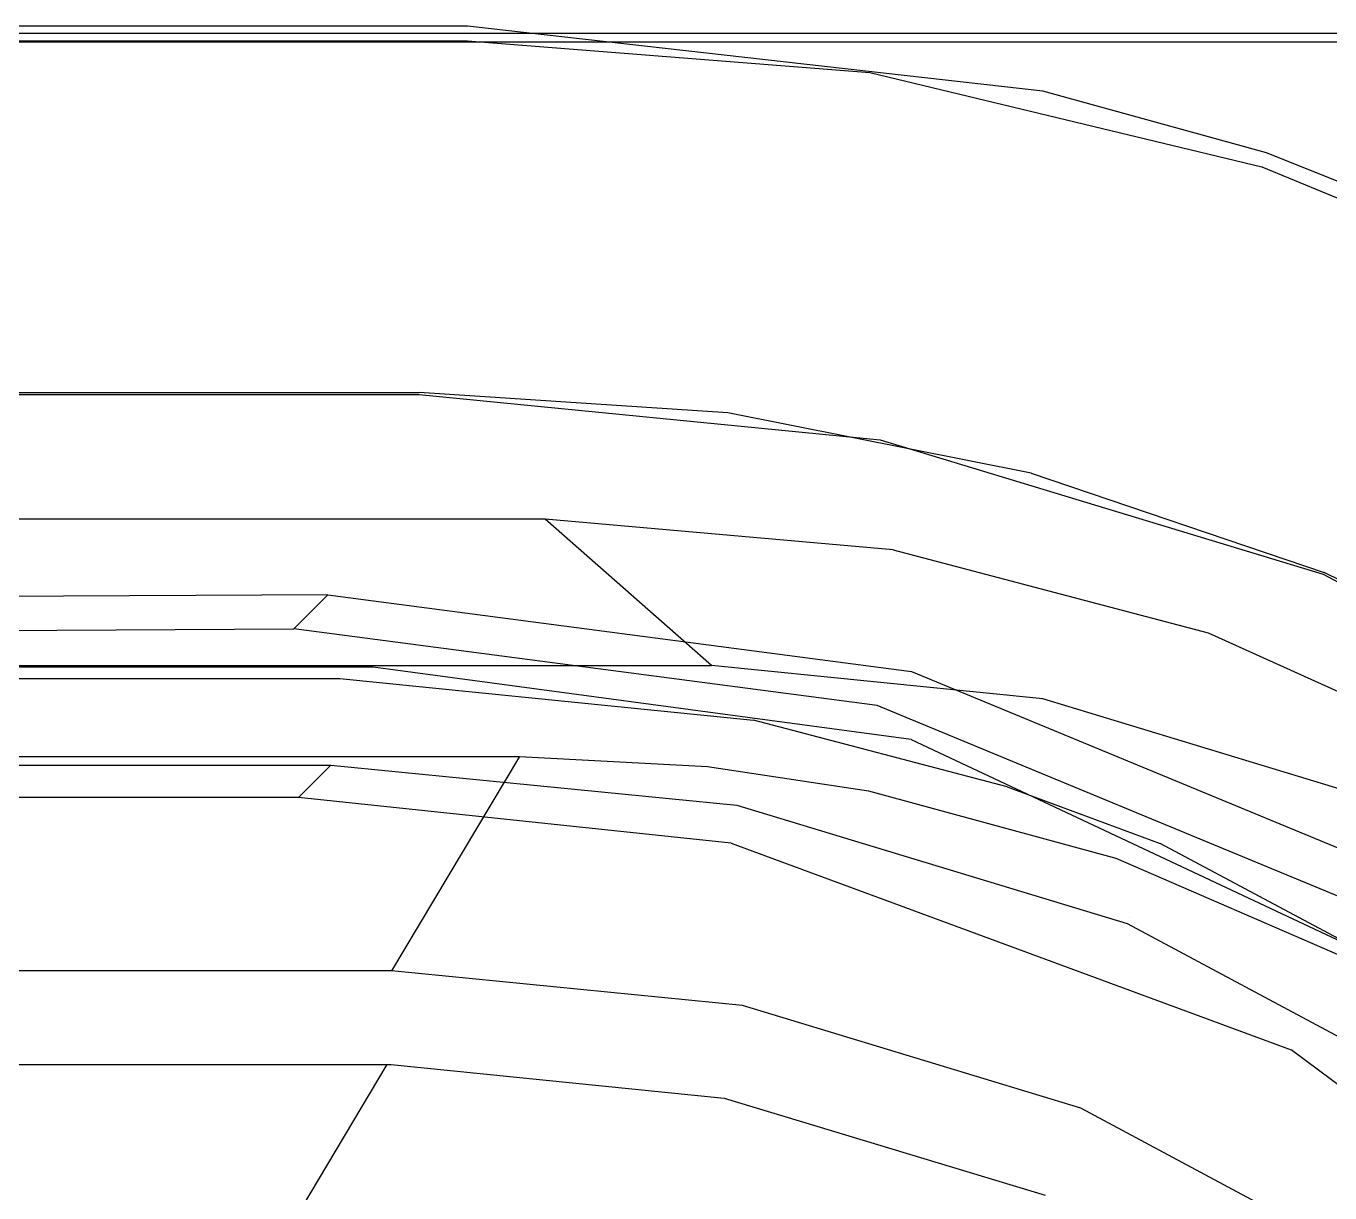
# Model space of a CAD drawing. Extents: x 0 to 230, y -306 to 0.
# Drawn here: x 191.34 to 208.03, y -14.84 to 0.1 of the extents above; entities that cross this region are included whole.
import ezdxf

# ---------------------------------------------------------------- set-up
doc = ezdxf.new("R2010")
doc.units = 0
doc.header["$MEASUREMENT"] = 0
for name, color, linetype in [('Layer1', 252, 'CONTINUOUS'), ('Layer2', 252, 'CONTINUOUS'), ('Layer3', 254, 'CONTINUOUS')]:
    doc.layers.add(name, color=color, linetype=linetype)

msp = doc.modelspace()

# ---------------------------------------------------------------- linework, layer by layer
at = {"layer": 'Layer1', "linetype": 'Continuous'}
for points, invisible_edges in [([(3.003, -0.074, 220.376), (3.003, 0, 219.989), (226.997, 0, 219.989), (226.997, -0.074, 220.376)], 15), ([(226.996, -0.107, 207.736), (226.997, 0, 219.989), (3.003, 0, 220), (3.003, -0.107, 207.736)], 5), ([(226.997, -0.291, 220.705), (226.997, -0.074, 220.376), (3.003, -0.074, 220.376), (3.003, -0.291, 220.705)], 15), ([(3.003, -0.164, 207.411), (3.003, -0.107, 207.736), (226.996, -0.107, 207.736), (226.996, -0.164, 207.411)], 15), ([(226.996, -0.211, 207.299), (226.997, -0.164, 207.411), (3.003, -0.164, 207.411), (3.003, -0.211, 207.299)], 15), ([(3.003, -0.336, 207.106), (3.003, -0.211, 207.299), (226.996, -0.211, 207.299), (226.996, -0.336, 207.106)], 15), ([(3.003, -0.618, 220.924), (3.003, -0.291, 220.705), (226.997, -0.291, 220.705), (226.997, -0.618, 220.924)], 15), ([(3, -0.902, 206.762), (3.003, -0.495, 206.952), (226.996, -0.495, 206.952), (226.996, -0.902, 206.762)], 15), ([(226.996, -0.495, 206.952), (226.996, -0.336, 207.106), (3.003, -0.336, 207.106), (3.003, -0.495, 206.952)], 15), ([(3.003, -0.618, 220.924), (3.003, -1.004, 221.002), (226.997, -1.004, 221.002), (226.997, -0.618, 220.924)], 15), ([(226.997, -0.902, 206.751), (224.117, -5.361, 205.804), (5.882, -5.361, 205.815), (3.003, -0.902, 206.762)], 15), ([(34.211, -6.375, 221.002), (195.789, -6.375, 221.002), (226.997, -1.004, 221.002), (3.003, -1.004, 221.002)], 15), ([(226.997, -1.004, 221.002), (226.997, -1.004, 221.002), (195.789, -6.375, 221.002), (204.189, -7.675, 221.002)], 15), ([(226.997, -1.004, 221.002), (228.728, -2.004, 221.002), (212.019, -11.601, 221.002), (204.189, -7.675, 221.002)], 15), ([(224.117, -5.361, 205.804), (195.789, -6.1, 202.628), (34.211, -6.1, 202.628), (5.883, -5.361, 205.815)], 15), ([(224.117, -5.361, 205.804), (195.789, -6.1, 202.628), (34.211, -6.1, 202.628), (5.883, -5.361, 205.815)], 15), ([(195.789, -6.1, 202.628), (200.322, -8.72, 202.307), (224.117, -5.361, 205.804)], 15), ([(195.789, -6.1, 202.628), (200.322, -8.72, 202.307), (224.117, -5.361, 205.804)], 15), ([(200.322, -8.72, 202.307), (203.34, -9.35, 202.307), (224.117, -5.361, 205.804)], 15), ([(200.322, -8.72, 202.307), (203.34, -9.35, 202.307), (224.117, -5.361, 205.804)], 15), ([(203.34, -9.35, 202.307), (208.504, -11.864, 201.996), (209.456, -12.29, 201.924), (224.117, -5.361, 205.804)], 15), ([(203.34, -9.35, 202.307), (208.504, -11.864, 201.996), (209.456, -12.29, 201.924), (224.117, -5.361, 205.804)], 15), ([(195.789, -6.1, 202.628), (196.639, -8.365, 191.324), (33.36, -8.405, 191.324), (34.211, -6.1, 202.628)], 15), ([(195.788, -8.11, 221.002), (195.789, -6.1, 202.628), (34.211, -6.1, 202.628), (34.212, -8.11, 221.002)], 15), ([(195.789, -6.1, 202.628), (202.674, -9.037, 221.002), (195.788, -8.11, 221.002)], 13), ([(202.675, -9.035, 221.002), (195.789, -6.102, 202.628), (197.421, -8.412, 192.206), (198.766, -8.553, 189.905)], 15), ([(195.789, -6.102, 202.628), (197.421, -8.412, 192.206), (196.639, -8.365, 191.324)], 15), ([(195.789, -6.375, 221.002), (195.788, -8.11, 221.002), (34.212, -8.11, 221.002), (34.211, -6.375, 221.002)], 13), ([(204.189, -7.675, 221.002), (202.674, -9.037, 221.002), (195.788, -8.11, 221.002), (195.789, -6.375, 221.002)], 15), ([(212.019, -11.601, 221.002), (210.793, -12.859, 221.002), (202.674, -9.037, 221.002), (204.189, -7.675, 221.002)], 15), ([(31.653, -8.794, 178.624), (33.36, -8.405, 191.324), (196.639, -8.365, 191.324), (198.345, -8.794, 178.624)], 15), ([(197.421, -8.412, 192.206), (196.639, -8.365, 191.324), (197.192, -8.487, 188.657)], 15), ([(198.346, -8.794, 178.624), (197.588, -8.571, 185.914), (197.192, -8.487, 188.657), (196.639, -8.365, 191.324)], 15), ([(197.421, -8.412, 192.206), (198.766, -8.553, 189.905), (197.192, -8.487, 188.657)], 15), ([(198.766, -8.553, 189.905), (197.192, -8.487, 188.657), (197.588, -8.571, 185.914)], 15), ([(197.588, -8.571, 185.914), (200.204, -8.797, 185.933), (198.766, -8.553, 189.905)], 15), ([(200.204, -8.797, 185.933), (197.588, -8.571, 185.914), (198.346, -8.794, 178.624)], 15), ([(198.766, -8.553, 189.905), (198.766, -8.553, 189.905), (202.675, -9.035, 221.002), (204.268, -10.027, 166.833)], 15), ([(31.653, -8.794, 178.624), (30.817, -9.53, 154.552), (199.182, -9.53, 154.552), (198.345, -8.794, 178.624)], 15), ([(200.204, -8.797, 185.933), (201.953, -9.227, 178.953), (198.346, -8.794, 178.624)], 15), ([(198.346, -8.794, 178.624), (204.268, -10.027, 166.833), (201.953, -9.227, 178.953)], 15), ([(198.346, -8.794, 178.624), (204.268, -10.027, 166.833), (200.437, -9.228, 166.543)], 15), ([(198.346, -8.794, 178.624), (199.183, -9.53, 154.552), (200.437, -9.228, 166.543)], 15), ([(202.675, -9.035, 221.002), (210.794, -12.857, 221.002), (204.268, -10.027, 166.833)], 14), ([(200.437, -9.228, 166.543), (202.158, -9.745, 154.44), (199.183, -9.53, 154.552)], 15), ([(200.437, -9.228, 166.543), (204.268, -10.027, 166.833), (202.158, -9.745, 154.44)], 15), ([(30.097, -10.265, 130.479), (199.903, -10.265, 130.479), (199.182, -9.53, 154.552), (30.817, -9.53, 154.552)], 15), ([(199.183, -9.53, 154.552), (201.792, -9.695, 154.46), (200.018, -10.265, 130.48), (199.903, -10.265, 130.479)], 15), ([(200.018, -10.265, 130.48), (202.431, -10.415, 130.523), (201.792, -9.695, 154.46)], 15), ([(201.792, -9.695, 154.46), (202.158, -9.745, 154.44), (202.431, -10.415, 130.523)], 15), ([(204.268, -10.027, 166.833), (206.145, -10.886, 154.7), (202.158, -9.745, 154.44)], 15), ([(202.431, -10.415, 130.523), (203.602, -10.597, 130.542), (202.158, -9.745, 154.44)], 15), ([(202.158, -9.745, 154.44), (204.546, -10.797, 130.555), (203.602, -10.597, 130.542)], 15), ([(204.546, -10.797, 130.555), (204.912, -10.888, 130.564), (202.158, -9.745, 154.44)], 15), ([(202.158, -9.745, 154.44), (206.145, -10.886, 154.7), (204.912, -10.888, 130.564)], 15), ([(204.268, -10.027, 166.833), (206.145, -10.886, 154.7), (210.794, -12.857, 221.002)], 15), ([(197.692, -11.451, 127.219), (199.903, -10.265, 130.479), (30.097, -10.265, 130.479), (32.306, -11.451, 127.219)], 15), ([(199.903, -10.265, 130.479), (197.693, -11.451, 127.219), (199.902, -11.598, 126.817)], 15), ([(200.018, -10.265, 130.48), (199.903, -10.265, 130.479), (199.902, -11.598, 126.817), (200.471, -11.682, 126.609)], 15), ([(202.431, -10.415, 130.523), (200.018, -10.265, 130.48), (200.471, -11.682, 126.609)], 15), ([(202.431, -10.415, 130.523), (203.602, -10.597, 130.542), (200.471, -11.682, 126.609)], 15), ([(203.602, -10.597, 130.542), (204.103, -12.61, 125.414), (200.471, -11.682, 126.609), (203.602, -10.597, 130.542)], 15), ([(203.602, -10.597, 130.542), (204.546, -10.797, 130.555), (204.103, -12.61, 125.414)], 15), ([(204.546, -10.797, 130.555), (205.338, -12.041, 127.853), (204.103, -12.61, 125.414)], 15), ([(204.546, -10.797, 130.555), (204.912, -10.888, 130.564), (205.338, -12.041, 127.853)], 15), ([(204.912, -10.888, 130.564), (207.988, -12.055, 130.673), (206.145, -10.886, 154.7)], 15), ([(204.912, -10.888, 130.564), (206.28, -12.385, 127.853), (207.988, -12.055, 130.673)], 15), ([(204.912, -10.888, 130.564), (205.338, -12.041, 127.853), (206.28, -12.385, 127.853)], 15), ([(210.794, -12.857, 221.002), (206.145, -10.886, 154.7), (210.34, -13.502, 130.704)], 15), ([(206.145, -10.886, 154.7), (210.34, -13.502, 130.704), (208.997, -12.62, 130.704)], 15), ([(208.997, -12.62, 130.704), (207.988, -12.055, 130.673), (206.145, -10.886, 154.7)], 15), ([(196.13, -14.068, 88.323), (33.868, -14.068, 88.323), (32.306, -11.451, 127.219), (197.692, -11.451, 127.219)], 15), ([(199.902, -11.598, 126.817), (197.692, -11.451, 127.219), (196.907, -12.766, 107.675)], 15), ([(199.902, -11.598, 126.817), (200.471, -11.682, 126.609), (196.907, -12.766, 107.675)], 15), ([(200.076, -13.017, 107.565), (196.907, -12.766, 107.675), (200.471, -11.682, 126.609)], 15), ([(200.471, -11.682, 126.609), (200.076, -13.017, 107.565), (203.328, -13.798, 107.487)], 15), ([(203.328, -13.798, 107.487), (200.471, -11.682, 126.609), (204.103, -12.61, 125.414)], 15), ([(205.338, -12.041, 127.853), (205.232, -13.039, 125.147), (204.103, -12.61, 125.414)], 15), ([(205.338, -12.041, 127.853), (206.28, -12.385, 127.853), (205.232, -13.039, 125.147)], 15), ([(207.988, -12.055, 130.673), (206.28, -12.385, 127.853), (207.619, -14.168, 125.063)], 15), ([(207.988, -12.055, 130.673), (208.997, -12.62, 130.704), (207.619, -14.168, 125.063)], 15), ([(206.28, -12.385, 127.853), (205.232, -13.039, 125.147), (207.619, -14.168, 125.063)], 15), ([(204.103, -12.61, 125.414), (205.232, -13.039, 125.147), (203.328, -13.798, 107.487)], 15), ([(208.997, -12.62, 130.704), (210.422, -15.995, 125.319), (207.619, -14.168, 125.063)], 15), ([(196.263, -14.068, 88.321), (196.13, -14.068, 88.323), (196.907, -12.766, 107.675), (200.076, -13.017, 107.565)], 15), ([(200.076, -13.017, 107.565), (200.235, -14.486, 88.208), (196.263, -14.068, 88.321)], 15), ([(200.235, -14.486, 88.208), (204.038, -15.647, 88.142), (200.076, -13.017, 107.565)], 15), ([(200.076, -13.017, 107.565), (203.328, -13.798, 107.487), (204.038, -15.647, 88.142)], 15), ([(203.328, -13.798, 107.487), (205.232, -13.039, 125.147), (207.619, -14.168, 125.063)], 15), ([(207.619, -14.168, 125.063), (203.328, -13.798, 107.487), (206.304, -15.032, 107.451)], 15), ([(203.328, -13.798, 107.487), (206.304, -15.032, 107.451), (204.038, -15.647, 88.142)], 15), ([(34.057, -15.484, 83.686), (33.868, -14.068, 88.323), (196.13, -14.068, 88.323), (195.942, -15.484, 83.686)], 15), ([(196.263, -14.068, 88.321), (196.13, -14.068, 88.323), (195.942, -15.484, 83.686), (199.143, -14.991, 85.992)], 15), ([(196.263, -14.068, 88.321), (200.235, -14.486, 88.208), (199.143, -14.991, 85.992)], 15), ([(207.619, -14.168, 125.063), (206.304, -15.032, 107.451), (209.122, -16.756, 107.454)], 15), ([(207.619, -14.168, 125.063), (210.422, -15.995, 125.319), (209.122, -16.756, 107.454)], 15), ([(200.235, -14.486, 88.208), (201.956, -15.616, 85.992), (199.143, -14.991, 85.992)], 15), ([(200.235, -14.486, 88.208), (204.038, -15.647, 88.142), (204.646, -16.639, 85.992)], 15), ([(200.235, -14.486, 88.208), (201.956, -15.616, 85.992), (204.646, -16.639, 85.992)], 15)]:
    msp.add_3dface(points, dxfattribs=dict(at, invisible_edges=invisible_edges))
at = {"layer": 'Layer2', "linetype": 'Continuous'}
for points, invisible_edges in [([(33.005, 0.096, 201.095), (33.005, -0.092, 190.352), (196.995, -0.092, 190.352), (196.995, 0.096, 201.095)], 5), ([(33.005, -0.011, 201.68), (33.005, 0.096, 201.095), (196.995, 0.096, 201.095), (196.995, -0.011, 201.68)], 15), ([(196.995, -0.011, 201.68), (196.995, 0.096, 201.095), (204.36, -0.736, 201.095), (204.336, -0.84, 201.68)], 15), ([(196.995, -0.092, 190.352), (196.995, -0.092, 190.352), (204.36, -0.736, 201.095), (196.995, 0.096, 201.095)], 11), ([(196.995, -0.011, 201.68), (196.995, -0.336, 202.177), (33.005, -0.336, 202.177), (33.005, -0.011, 201.68)], 15), ([(33.005, -0.092, 190.352), (33.005, -0.302, 189.61), (196.995, -0.302, 189.61), (196.995, -0.092, 190.352)], 15), ([(196.995, -0.011, 201.68), (196.995, -0.336, 202.177), (204.263, -1.156, 202.177), (204.336, -0.84, 201.68)], 15), ([(196.995, -0.302, 189.61), (196.995, -0.092, 190.352), (202.143, -0.498, 190.352), (202.11, -0.706, 189.61)], 15), ([(202.143, -0.498, 190.352), (202.143, -0.498, 190.352), (204.36, -0.736, 201.095), (196.995, -0.092, 190.352)], 7), ([(196.995, -0.302, 189.61), (196.995, -0.092, 190.352), (202.143, -0.498, 190.352), (202.11, -0.706, 189.61)], 15), ([(196.995, -0.302, 189.61), (196.995, -0.852, 189.069), (33.005, -0.852, 189.069), (33.005, -0.302, 189.61)], 15), ([(202.024, -1.249, 189.069), (202.11, -0.706, 189.61), (196.995, -0.302, 189.61), (196.995, -0.852, 189.069)], 15), ([(202.024, -1.249, 189.069), (202.11, -0.706, 189.61), (196.995, -0.302, 189.61), (196.995, -0.852, 189.069)], 15), ([(33.005, -0.336, 202.177), (33.005, -0.827, 202.51), (196.995, -0.827, 202.51), (196.995, -0.336, 202.177)], 15), ([(196.995, -0.827, 202.51), (196.995, -0.336, 202.177), (204.263, -1.156, 202.177), (204.154, -1.636, 202.51)], 15), ([(207.099, -1.905, 189.61), (207.164, -1.705, 190.352), (202.143, -0.498, 190.352), (202.11, -0.706, 189.61)], 15), ([(207.099, -1.905, 189.61), (207.164, -1.705, 190.352), (202.143, -0.498, 190.352), (202.11, -0.706, 189.61)], 15), ([(207.164, -1.705, 190.352), (207.164, -1.705, 190.352), (207.222, -1.526, 201.095), (202.143, -0.498, 190.352)], 7), ([(204.36, -0.736, 201.095), (204.36, -0.736, 201.095), (202.143, -0.498, 190.352), (207.222, -1.526, 201.095)], 7), ([(196.995, -0.827, 202.51), (196.995, -1.41, 202.628), (33.005, -1.41, 202.628), (33.005, -0.827, 202.51)], 15), ([(196.995, -1.41, 202.628), (196.995, -0.827, 202.51), (204.154, -1.636, 202.51), (204.024, -2.204, 202.628)], 15), ([(206.929, -2.428, 189.069), (202.024, -1.249, 189.069), (202.11, -0.706, 189.61), (207.099, -1.905, 189.61)], 15), ([(206.929, -2.428, 189.069), (202.024, -1.249, 189.069), (202.11, -0.706, 189.61), (207.099, -1.905, 189.61)], 15), ([(204.36, -0.736, 201.095), (204.36, -0.736, 201.095), (204.336, -0.84, 201.68), (207.222, -1.526, 201.095)], 15), ([(33.005, -0.852, 189.069), (33.005, -1.597, 188.872), (196.995, -1.597, 188.872), (196.995, -0.852, 189.069)], 15), ([(196.995, -1.597, 188.872), (201.907, -1.985, 188.872), (202.024, -1.249, 189.069), (196.995, -0.852, 189.069)], 15), ([(196.995, -1.597, 188.872), (201.907, -1.985, 188.872), (202.024, -1.249, 189.069), (196.995, -0.852, 189.069)], 15), ([(211.308, -3.281, 201.68), (204.336, -0.84, 201.68), (204.263, -1.156, 202.177), (211.167, -3.574, 202.177)], 15), ([(207.222, -1.526, 201.095), (207.222, -1.526, 201.095), (204.336, -0.84, 201.68), (211.308, -3.281, 201.68)], 15), ([(211.167, -3.574, 202.177), (204.263, -1.156, 202.177), (204.154, -1.636, 202.51), (210.953, -4.017, 202.51)], 15), ([(206.929, -2.428, 189.069), (206.698, -3.137, 188.872), (201.907, -1.985, 188.872), (202.024, -1.249, 189.069)], 15), ([(206.929, -2.428, 189.069), (206.698, -3.137, 188.872), (201.907, -1.985, 188.872), (202.024, -1.249, 189.069)], 15), ([(34.211, -6.102, 202.628), (33.005, -1.41, 202.628), (196.995, -1.41, 202.628), (195.789, -6.102, 202.628)], 15), ([(204.272, -7.415, 202.628), (204.024, -2.204, 202.628), (196.995, -1.41, 202.628), (195.789, -6.102, 202.628)], 15), ([(196.995, -1.597, 188.872), (197.988, -6.218, 188.872), (32.012, -6.222, 188.872), (33.005, -1.597, 188.872)], 15), ([(202.442, -6.61, 188.864), (201.907, -1.985, 188.872), (196.995, -1.597, 188.872), (197.988, -6.218, 188.872)], 15), ([(210.953, -4.017, 202.51), (204.154, -1.636, 202.51), (204.024, -2.204, 202.628), (210.701, -4.541, 202.628)], 15), ([(207.164, -1.705, 190.352), (207.164, -1.705, 190.352), (211.354, -3.185, 201.095), (207.222, -1.526, 201.095)], 11), ([(211.354, -3.185, 201.095), (211.354, -3.185, 201.095), (207.222, -1.526, 201.095), (211.308, -3.281, 201.68)], 15), ([(211.935, -3.682, 190.352), (211.839, -3.869, 189.61), (207.099, -1.905, 189.61), (207.164, -1.705, 190.352)], 15), ([(211.934, -3.682, 190.352), (211.839, -3.869, 189.61), (207.099, -1.905, 189.61), (207.164, -1.705, 190.352)], 15), ([(211.934, -3.682, 190.352), (211.934, -3.682, 190.352), (211.354, -3.185, 201.095), (207.164, -1.705, 190.352)], 7), ([(206.477, -7.67, 188.85), (206.698, -3.137, 188.872), (201.907, -1.985, 188.872), (202.442, -6.61, 188.864)], 15), ([(207.099, -1.905, 189.61), (206.929, -2.428, 189.069), (211.589, -4.359, 189.069), (211.839, -3.869, 189.61)], 15), ([(207.099, -1.905, 189.61), (206.929, -2.428, 189.069), (211.589, -4.359, 189.069), (211.839, -3.869, 189.61)], 15), ([(204.024, -2.204, 202.628), (210.701, -4.541, 202.628), (212.178, -11.379, 202.628), (204.272, -7.415, 202.628)], 15), ([(211.251, -5.023, 188.872), (206.698, -3.137, 188.872), (206.929, -2.428, 189.069), (211.589, -4.359, 189.069)], 15), ([(211.251, -5.023, 188.872), (206.698, -3.137, 188.872), (206.929, -2.428, 189.069), (211.589, -4.359, 189.069)], 15), ([(210.511, -9.495, 188.835), (211.251, -5.023, 188.872), (206.698, -3.137, 188.872), (206.477, -7.67, 188.85)], 15), ([(202.442, -6.61, 188.864), (197.988, -6.218, 188.872), (200.117, -8.091, 127.594)], 14), ([(202.442, -6.61, 188.864), (204.357, -8.515, 127.6), (200.117, -8.091, 127.594)], 13), ([(202.442, -6.61, 188.864), (206.477, -7.67, 188.85), (204.357, -8.515, 127.6)], 14), ([(206.477, -7.67, 188.85), (208.412, -9.749, 127.605), (204.357, -8.515, 127.6)], 13), ([(206.477, -7.67, 188.85), (210.511, -9.495, 188.835), (208.412, -9.749, 127.605)], 14), ([(29.882, -8.201, 127.164), (29.882, -8.091, 127.594), (200.117, -8.09, 127.594), (200.117, -8.201, 127.164)], 15), ([(204.357, -8.514, 127.6), (200.117, -8.09, 127.594), (200.117, -8.201, 127.164), (204.357, -8.514, 127.6)], 15), ([(200.117, -8.406, 126.893), (200.117, -8.201, 127.164), (29.882, -8.201, 127.164), (29.882, -8.406, 126.893)], 15), ([(204.357, -8.514, 127.6), (204.341, -8.592, 127.23), (200.117, -8.201, 127.164), (204.357, -8.514, 127.6)], 15), ([(204.341, -8.592, 127.23), (200.117, -8.406, 126.893), (200.117, -8.201, 127.164)], 15), ([(29.882, -8.544, 126.784), (29.882, -8.406, 126.893), (200.117, -8.406, 126.893), (200.117, -8.544, 126.784)], 15), ([(200.117, -8.406, 126.893), (204.295, -8.821, 126.895), (204.341, -8.592, 127.23)], 15), ([(204.295, -8.821, 126.895), (200.117, -8.544, 126.784), (200.117, -8.406, 126.893)], 15), ([(197.658, -8.865, 126.647), (200.117, -8.544, 126.784), (29.882, -8.544, 126.784), (32.341, -8.865, 126.647)], 15), ([(200.117, -8.544, 126.784), (200.117, -8.751, 126.681), (197.658, -8.865, 126.647)], 15), ([(204.295, -8.821, 126.895), (204.227, -9.161, 126.681), (200.117, -8.544, 126.784)], 15), ([(200.117, -8.544, 126.784), (200.117, -8.751, 126.681), (204.227, -9.161, 126.681)], 15), ([(208.381, -9.821, 127.234), (204.295, -8.821, 126.895), (204.341, -8.592, 127.23)], 15), ([(204.357, -8.514, 127.6), (208.412, -9.748, 127.605), (204.341, -8.592, 127.23)], 15), ([(208.381, -9.821, 127.234), (204.341, -8.592, 127.23), (208.412, -9.748, 127.605)], 15), ([(197.658, -8.865, 126.647), (200.117, -8.751, 126.681), (200.117, -8.952, 126.631)], 15), ([(204.227, -9.161, 126.681), (202.226, -9.202, 126.621), (200.117, -8.751, 126.681)], 15), ([(202.226, -9.202, 126.621), (200.117, -8.952, 126.631), (200.117, -8.751, 126.681)], 15), ([(208.292, -10.037, 126.897), (204.295, -8.821, 126.895), (204.227, -9.161, 126.681)], 15), ([(204.295, -8.821, 126.895), (208.381, -9.821, 127.234), (208.292, -10.037, 126.897)], 15), ([(32.341, -8.865, 126.647), (32.341, -9.009, 126.589), (197.658, -9.009, 126.589), (197.658, -8.865, 126.647)], 15), ([(197.658, -9.133, 126.483), (197.658, -9.009, 126.589), (32.341, -9.009, 126.589), (32.341, -9.133, 126.483)], 15), ([(200.117, -8.952, 126.631), (197.658, -9.009, 126.589), (197.658, -8.865, 126.647)], 15), ([(197.658, -9.009, 126.589), (200.1, -9.109, 126.581), (200.117, -8.952, 126.631)], 15), ([(197.658, -9.009, 126.589), (197.658, -9.133, 126.483), (200.1, -9.109, 126.581)], 15), ([(200.117, -8.952, 126.631), (200.1, -9.109, 126.581), (202.226, -9.202, 126.621)], 15), ([(32.341, -9.218, 126.343), (32.341, -9.133, 126.483), (197.658, -9.133, 126.483), (197.658, -9.218, 126.343)], 15), ([(197.658, -9.133, 126.483), (200.1, -9.109, 126.581), (200.083, -9.248, 126.476)], 15), ([(200.083, -9.248, 126.476), (197.658, -9.218, 126.343), (197.658, -9.133, 126.483)], 15), ([(200.1, -9.109, 126.581), (200.083, -9.248, 126.476), (202.191, -9.376, 126.588)], 15), ([(202.226, -9.202, 126.621), (202.191, -9.376, 126.588), (200.1, -9.109, 126.581)], 15), ([(205.559, -9.834, 126.621), (204.227, -9.161, 126.681), (202.226, -9.202, 126.621)], 15), ([(204.227, -9.161, 126.681), (208.292, -10.037, 126.897), (208.158, -10.357, 126.682)], 15), ([(208.158, -10.357, 126.682), (205.559, -9.834, 126.621), (204.227, -9.161, 126.681)], 15), ([(197.658, -9.253, 126.192), (197.658, -9.218, 126.343), (32.341, -9.218, 126.343), (32.341, -9.252, 126.192)], 15), ([(197.658, -9.253, 126.192), (200.166, -10.89, 105.486), (196.02, -11.999, 85.387)], 15), ([(197.658, -9.218, 126.343), (200.071, -9.342, 126.329), (200.083, -9.248, 126.476)], 15), ([(197.658, -9.218, 126.343), (200.071, -9.342, 126.329), (197.658, -9.252, 126.192)], 15), ([(197.658, -9.252, 126.192), (200.071, -9.342, 126.329), (200.065, -9.38, 126.169)], 15), ([(197.658, -9.253, 126.192), (200.065, -9.381, 126.169), (200.166, -10.89, 105.486)], 14), ([(202.137, -9.649, 126.33), (200.065, -9.38, 126.169), (200.071, -9.342, 126.329)], 15), ([(200.083, -9.248, 126.476), (200.071, -9.342, 126.329), (202.159, -9.537, 126.487), (200.083, -9.248, 126.476)], 15), ([(200.071, -9.342, 126.329), (202.159, -9.537, 126.487), (202.137, -9.649, 126.33)], 15), ([(202.191, -9.376, 126.588), (202.159, -9.537, 126.487), (200.083, -9.248, 126.476)], 15), ([(203.741, -9.555, 126.621), (202.191, -9.376, 126.588), (202.226, -9.202, 126.621)], 15), ([(205.559, -9.834, 126.621), (203.741, -9.555, 126.621), (202.226, -9.202, 126.621)], 15), ([(200.065, -9.38, 126.169), (202.137, -9.649, 126.33), (202.129, -9.693, 126.156), (200.065, -9.38, 126.169)], 15), ([(200.065, -9.381, 126.169), (202.129, -9.695, 126.156), (200.166, -10.89, 105.486)], 14), ([(205.401, -10.251, 126.589), (202.191, -9.376, 126.588), (202.159, -9.537, 126.487), (205.401, -10.251, 126.589)], 15), ([(205.401, -10.251, 126.589), (202.191, -9.376, 126.588), (203.741, -9.555, 126.621)], 15), ([(205.309, -10.514, 126.331), (202.129, -9.693, 126.156), (202.137, -9.649, 126.33)], 15), ([(205.347, -10.406, 126.487), (202.137, -9.649, 126.33), (202.159, -9.537, 126.487)], 15), ([(202.137, -9.649, 126.33), (205.347, -10.406, 126.487), (205.309, -10.514, 126.331)], 15), ([(202.159, -9.537, 126.487), (205.347, -10.406, 126.487), (205.401, -10.251, 126.589)], 15), ([(203.741, -9.555, 126.621), (205.464, -10.09, 126.621), (205.559, -9.834, 126.621)], 15), ([(205.464, -10.09, 126.621), (205.401, -10.251, 126.589), (203.741, -9.555, 126.621)], 15), ([(202.129, -9.695, 126.156), (203.798, -11.735, 105.397), (200.166, -10.89, 105.486)], 15), ([(202.129, -9.693, 126.156), (205.309, -10.514, 126.331), (205.294, -10.557, 126.157)], 15), ([(202.129, -9.695, 126.156), (205.294, -10.558, 126.157), (203.798, -11.735, 105.397)], 14), ([(207.741, -11.03, 126.621), (205.559, -9.834, 126.621), (205.464, -10.09, 126.621), (207.741, -11.03, 126.621)], 15), ([(208.158, -10.357, 126.682), (208.741, -11.001, 126.621), (205.559, -9.834, 126.621), (208.158, -10.357, 126.682)], 15), ([(208.741, -11.001, 126.621), (207.741, -11.03, 126.621), (205.559, -9.834, 126.621)], 15), ([(207.741, -11.03, 126.621), (205.401, -10.251, 126.589), (205.464, -10.09, 126.621)], 15), ([(208.434, -11.566, 126.589), (205.347, -10.406, 126.487), (205.401, -10.251, 126.589)], 15), ([(205.401, -10.251, 126.589), (208.434, -11.566, 126.589), (207.741, -11.03, 126.621)], 15), ([(205.309, -10.514, 126.331), (205.294, -10.557, 126.157), (208.306, -11.813, 126.332)], 15), ([(205.347, -10.406, 126.487), (205.309, -10.514, 126.331), (208.358, -11.712, 126.487)], 15), ([(208.358, -11.712, 126.487), (208.306, -11.813, 126.332), (205.309, -10.514, 126.331)], 15), ([(208.434, -11.566, 126.589), (208.358, -11.712, 126.487), (205.347, -10.406, 126.487)], 15), ([(205.294, -10.558, 126.157), (208.285, -11.855, 126.158), (203.798, -11.735, 105.397)], 14), ([(208.306, -11.813, 126.332), (208.285, -11.854, 126.158), (205.294, -10.557, 126.157)], 15), ([(200.166, -10.89, 105.486), (200.516, -12.444, 85.381), (196.02, -11.999, 85.387)], 13), ([(200.166, -10.89, 105.486), (203.798, -11.735, 105.397), (200.516, -12.444, 85.381)], 15), ([(207.741, -11.03, 126.621), (211.374, -13.17, 126.621), (208.741, -11.001, 126.621)], 15), ([(207.741, -11.03, 126.621), (208.434, -11.566, 126.589), (211.374, -13.17, 126.621)], 15), ([(203.798, -11.735, 105.397), (204.844, -13.758, 85.377), (200.516, -12.444, 85.381)], 13), ([(208.285, -11.855, 126.158), (207.123, -13.088, 105.354), (203.798, -11.735, 105.397)], 15), ([(203.798, -11.735, 105.397), (207.123, -13.088, 105.354), (204.844, -13.758, 85.377)], 15), ([(196.02, -11.999, 85.387), (196.02, -12.121, 84.971), (33.98, -12.121, 84.971), (33.98, -11.999, 85.387)], 15), ([(196.02, -11.999, 85.387), (196.02, -12.121, 84.971), (200.516, -12.444, 85.381)], 15), ([(208.285, -11.855, 126.158), (211.075, -13.57, 126.158), (207.123, -13.088, 105.354)], 14), ([(33.98, -12.121, 84.971), (33.98, -12.244, 84.794), (196.02, -12.244, 84.794), (196.02, -12.121, 84.971)], 15), ([(200.516, -12.444, 85.381), (200.502, -12.514, 85.076), (196.02, -12.121, 84.971)], 15), ([(196.02, -12.121, 84.971), (196.02, -12.244, 84.794), (200.502, -12.514, 85.076)], 15), ([(196.02, -12.244, 84.794), (196.02, -12.407, 84.645), (33.98, -12.407, 84.645), (33.98, -12.244, 84.794)], 15), ([(200.502, -12.514, 85.076), (200.468, -12.687, 84.791), (196.02, -12.244, 84.794)], 15), ([(200.468, -12.687, 84.791), (196.02, -12.407, 84.645), (196.02, -12.244, 84.794)], 15), ([(33.98, -12.407, 84.645), (34.037, -12.797, 84.471), (195.962, -12.797, 84.471), (196.02, -12.407, 84.645)], 15), ([(196.02, -12.407, 84.645), (195.962, -12.797, 84.471), (196.019, -12.797, 84.471)], 15), ([(196.02, -12.407, 84.645), (196.396, -12.801, 84.471), (196.019, -12.797, 84.471), (196.02, -12.407, 84.645)], 15), ([(196.02, -12.407, 84.645), (200.416, -12.947, 84.577), (200.468, -12.687, 84.791)], 15), ([(200.416, -12.947, 84.577), (199.891, -13.15, 84.469), (196.02, -12.407, 84.645)], 15), ([(199.891, -13.15, 84.469), (196.396, -12.801, 84.471), (196.02, -12.407, 84.645)], 15), ([(204.816, -13.824, 85.074), (200.468, -12.687, 84.791), (200.502, -12.514, 85.076)], 15), ([(204.844, -13.758, 85.377), (200.502, -12.514, 85.076), (200.516, -12.444, 85.381)], 15), ([(200.502, -12.514, 85.076), (204.816, -13.824, 85.074), (204.844, -13.758, 85.377)], 15), ([(195.962, -12.797, 84.471), (195.962, -12.942, 84.417), (34.037, -12.942, 84.417), (34.037, -12.797, 84.471)], 15), ([(195.962, -12.797, 84.471), (196.019, -12.797, 84.471), (195.962, -12.942, 84.417), (195.962, -12.797, 84.471)], 15), ([(196.019, -12.797, 84.471), (195.962, -12.942, 84.417), (196.019, -12.944, 84.415), (196.019, -12.797, 84.471)], 15), ([(196.019, -12.797, 84.471), (196.396, -12.801, 84.471), (196.019, -12.944, 84.415), (196.019, -12.797, 84.471)], 15), ([(196.019, -12.944, 84.415), (196.396, -12.801, 84.471), (200.331, -13.379, 84.415)], 15), ([(196.396, -12.801, 84.471), (199.891, -13.15, 84.469), (200.331, -13.379, 84.415)], 15), ([(200.468, -12.687, 84.791), (200.416, -12.947, 84.577), (204.748, -13.987, 84.79)], 15), ([(204.816, -13.824, 85.074), (204.748, -13.987, 84.79), (200.468, -12.687, 84.791)], 15), ([(34.037, -12.942, 84.417), (34.037, -13.072, 84.311), (195.962, -13.072, 84.311), (195.962, -12.942, 84.417)], 15), ([(196.019, -12.944, 84.415), (195.962, -12.942, 84.417), (195.962, -13.072, 84.311)], 15), ([(196.019, -12.944, 84.415), (196.019, -13.073, 84.31), (195.962, -13.072, 84.311)], 15), ([(200.331, -13.379, 84.415), (196.019, -13.073, 84.31), (196.019, -12.944, 84.415)], 15), ([(199.891, -13.15, 84.469), (200.416, -12.947, 84.577), (204.647, -14.232, 84.577)], 15), ([(204.748, -13.987, 84.79), (204.647, -14.232, 84.577), (200.416, -12.947, 84.577)], 15), ([(195.962, -13.072, 84.311), (195.962, -13.16, 84.168), (34.037, -13.16, 84.168), (34.037, -13.072, 84.311)], 15), ([(34.037, -13.16, 84.168), (34.037, -13.196, 84.014), (195.962, -13.196, 84.014), (195.962, -13.16, 84.168)], 15), ([(195.962, -13.072, 84.311), (196.019, -13.073, 84.31), (195.962, -13.16, 84.168)], 15), ([(196.019, -13.073, 84.31), (196.018, -13.16, 84.168), (195.962, -13.16, 84.168)], 15), ([(195.962, -13.16, 84.168), (196.018, -13.16, 84.168), (195.962, -13.196, 84.014)], 15), ([(196.018, -13.16, 84.168), (196.018, -13.196, 84.014), (195.962, -13.196, 84.014)], 15), ([(196.019, -13.073, 84.31), (200.306, -13.506, 84.31), (196.018, -13.16, 84.168)], 15), ([(196.018, -13.16, 84.168), (200.289, -13.592, 84.169), (200.306, -13.506, 84.31)], 15), ([(196.018, -13.16, 84.168), (200.289, -13.592, 84.169), (196.018, -13.196, 84.014)], 15), ([(196.019, -13.073, 84.31), (200.331, -13.379, 84.415), (200.306, -13.506, 84.31)], 15), ([(199.891, -13.15, 84.469), (204.647, -14.232, 84.577), (203.917, -14.272, 84.467)], 15), ([(203.917, -14.272, 84.467), (200.331, -13.379, 84.415), (199.891, -13.15, 84.469)], 15), ([(207.123, -13.088, 105.354), (210.274, -14.993, 105.356), (204.844, -13.758, 85.377)], 15), ([(211.075, -13.57, 126.158), (210.274, -14.993, 105.356), (207.123, -13.088, 105.354)], 15), ([(194.324, -15.941, 43.217), (195.962, -13.196, 84.014), (196.018, -13.196, 84.014), (198.495, -14.845, 63.339)], 13), ([(196.018, -13.196, 84.014), (200.281, -13.627, 84.015), (200.289, -13.592, 84.169)], 15), ([(196.018, -13.196, 84.014), (200.281, -13.627, 84.015), (198.495, -14.845, 63.339)], 14), ([(200.306, -13.506, 84.31), (200.289, -13.592, 84.169), (204.437, -14.756, 84.311)], 15), ([(204.486, -14.637, 84.415), (200.306, -13.506, 84.31), (200.331, -13.379, 84.415)], 15), ([(204.486, -14.637, 84.415), (204.437, -14.756, 84.311), (200.306, -13.506, 84.31)], 15), ([(203.917, -14.272, 84.467), (204.486, -14.637, 84.415), (200.331, -13.379, 84.415)], 15), ([(200.281, -13.627, 84.015), (204.389, -14.871, 84.017), (198.495, -14.845, 63.339)], 14), ([(200.289, -13.592, 84.169), (200.281, -13.627, 84.015), (204.403, -14.838, 84.17)], 15), ([(204.403, -14.838, 84.17), (204.389, -14.871, 84.017), (200.281, -13.627, 84.015)], 15), ([(204.437, -14.756, 84.311), (204.403, -14.838, 84.17), (200.289, -13.592, 84.169)], 15), ([(204.816, -13.824, 85.074), (204.748, -13.987, 84.79), (208.775, -15.942, 85.073)], 15), ([(204.844, -13.758, 85.377), (204.816, -13.824, 85.074), (208.815, -15.882, 85.376)], 15), ([(208.815, -15.882, 85.376), (208.775, -15.942, 85.073), (204.816, -13.824, 85.074)], 15), ([(210.274, -14.993, 105.356), (208.815, -15.882, 85.376), (204.844, -13.758, 85.377)], 13), ([(204.748, -13.987, 84.79), (204.647, -14.232, 84.577), (208.677, -16.089, 84.789)], 15), ([(208.775, -15.942, 85.073), (208.677, -16.089, 84.789), (204.748, -13.987, 84.79)], 15), ([(203.917, -14.272, 84.467), (207.252, -15.86, 84.469), (204.647, -14.232, 84.577)], 15), ([(207.252, -15.86, 84.469), (204.486, -14.637, 84.415), (203.917, -14.272, 84.467)], 15), ([(208.677, -16.089, 84.789), (208.529, -16.309, 84.577), (204.647, -14.232, 84.577)], 15), ([(204.647, -14.232, 84.577), (207.252, -15.86, 84.469), (208.529, -16.309, 84.577)], 15), ([(204.486, -14.637, 84.415), (204.437, -14.756, 84.311), (208.31, -16.682, 84.416)], 15), ([(204.486, -14.637, 84.415), (208.31, -16.682, 84.416), (207.252, -15.86, 84.469)], 15), ([(204.403, -14.838, 84.17), (204.389, -14.871, 84.017), (208.191, -16.861, 84.172)], 15), ([(208.239, -16.788, 84.312), (204.403, -14.838, 84.17), (204.437, -14.756, 84.311)], 15), ([(208.239, -16.788, 84.312), (208.191, -16.861, 84.172), (204.403, -14.838, 84.17)], 15), ([(204.437, -14.756, 84.311), (208.239, -16.788, 84.312), (208.31, -16.682, 84.416)], 15)]:
    msp.add_3dface(points, dxfattribs=dict(at, invisible_edges=invisible_edges))
for points in [[(29.882, -8.091, 127.594), (200.117, -8.091, 127.594), (197.988, -6.218, 188.872), (32.011, -6.218, 188.872)], [(196.02, -11.999, 85.387), (33.98, -11.999, 85.387), (32.341, -9.253, 126.192), (197.658, -9.253, 126.192)], [(194.324, -15.941, 43.217), (35.675, -15.941, 43.217), (34.037, -13.196, 84.014), (195.962, -13.196, 84.014)]]:
    msp.add_3dface(points, dxfattribs=at)
at = {"layer": 'Layer3', "linetype": 'Continuous'}
for points, invisible_edges in [([(33.626, -3.819, 224.738), (33.626, -3.785, 223.767), (196.374, -3.785, 223.767), (196.374, -3.819, 224.738)], 15), ([(196.374, -3.947, 223.379), (196.374, -3.785, 223.767), (33.626, -3.785, 223.767), (33.626, -3.947, 223.379)], 15), ([(196.374, -3.932, 225.115), (196.374, -3.819, 224.738), (33.626, -3.819, 224.738), (33.626, -3.932, 225.115)], 15), ([(202.406, -4.541, 223.379), (196.374, -3.947, 223.379), (196.374, -3.785, 223.767)], 15), ([(196.374, -3.785, 223.767), (200.431, -4.051, 223.767), (202.437, -4.383, 223.767), (202.406, -4.541, 223.379)], 15), ([(200.426, -4.085, 224.738), (200.431, -4.051, 223.767), (196.374, -3.785, 223.767), (196.374, -3.819, 224.738)], 15), ([(200.426, -4.085, 224.738), (196.374, -3.932, 225.115), (196.374, -3.819, 224.738)], 15), ([(33.626, -4.215, 225.388), (33.626, -3.932, 225.115), (196.374, -3.932, 225.115), (196.374, -4.215, 225.388)], 15), ([(33.626, -4.231, 223.094), (33.626, -3.947, 223.379), (196.374, -3.947, 223.379), (196.374, -4.231, 223.094)], 15), ([(200.411, -4.197, 225.115), (200.426, -4.085, 224.738), (196.374, -3.932, 225.115)], 15), ([(196.374, -3.932, 225.115), (196.374, -4.215, 225.388), (200.411, -4.197, 225.115)], 15), ([(196.374, -3.947, 223.379), (202.35, -4.82, 223.094), (202.406, -4.541, 223.379)], 15), ([(196.374, -3.947, 223.379), (196.374, -4.231, 223.094), (202.35, -4.82, 223.094)], 15), ([(200.411, -4.197, 225.115), (200.426, -4.085, 224.738), (204.409, -4.877, 224.738)], 15), ([(200.431, -4.051, 223.767), (202.437, -4.383, 223.767), (204.409, -4.877, 224.738), (200.426, -4.085, 224.738)], 15), ([(196.374, -4.596, 225.488), (196.374, -4.215, 225.388), (33.626, -4.215, 225.388), (33.626, -4.596, 225.488)], 7), ([(196.374, -4.62, 222.99), (196.374, -4.231, 223.094), (33.626, -4.231, 223.094), (33.626, -4.62, 222.99)], 7), ([(200.411, -4.197, 225.115), (200.374, -4.477, 225.388), (196.374, -4.215, 225.388)], 15), ([(196.374, -4.215, 225.388), (196.374, -4.596, 225.488), (200.374, -4.477, 225.388)], 15), ([(202.275, -5.201, 222.99), (196.374, -4.231, 223.094), (202.35, -4.82, 223.094)], 15), ([(196.374, -4.231, 223.094), (196.374, -4.62, 222.99), (202.275, -5.201, 222.99)], 13), ([(200.411, -4.197, 225.115), (200.374, -4.477, 225.388), (204.38, -4.986, 225.115)], 15), ([(204.409, -4.877, 224.738), (204.38, -4.986, 225.115), (200.411, -4.197, 225.115)], 15), ([(200.374, -4.477, 225.388), (200.325, -4.855, 225.488), (196.374, -4.596, 225.488)], 13), ([(200.374, -4.477, 225.388), (200.325, -4.855, 225.488), (204.307, -5.26, 225.388)], 15), ([(204.38, -4.986, 225.115), (204.307, -5.26, 225.388), (200.374, -4.477, 225.388)], 15), ([(202.437, -4.383, 223.767), (204.418, -4.844, 223.767), (208.206, -6.301, 223.379), (202.406, -4.541, 223.379)], 15), ([(204.409, -4.877, 224.738), (204.418, -4.844, 223.767), (202.437, -4.383, 223.767)], 15), ([(27.324, -8.166, 222.99), (33.626, -4.62, 222.99), (196.374, -4.62, 222.99), (195.208, -7.183, 222.99)], 15), ([(34.642, -8.257, 225.488), (33.626, -4.596, 225.488), (196.374, -4.596, 225.488), (195.358, -8.257, 225.488)], 15), ([(196.374, -4.62, 222.99), (195.208, -7.183, 222.99), (202.275, -5.201, 222.99)], 15), ([(200.657, -8.79, 225.488), (195.358, -8.257, 225.488), (196.374, -4.596, 225.488)], 15), ([(200.325, -4.855, 225.488), (196.374, -4.596, 225.488), (200.657, -8.79, 225.488)], 15), ([(202.406, -4.541, 223.379), (202.35, -4.82, 223.094), (208.097, -6.563, 223.094)], 15), ([(208.206, -6.301, 223.379), (202.406, -4.541, 223.379), (208.097, -6.563, 223.094)], 15), ([(202.35, -4.82, 223.094), (202.275, -5.201, 222.99), (207.949, -6.922, 222.99)], 13), ([(208.097, -6.563, 223.094), (207.949, -6.922, 222.99), (202.35, -4.82, 223.094)], 15), ([(204.307, -5.26, 225.388), (204.208, -5.627, 225.488), (200.325, -4.855, 225.488)], 13), ([(204.208, -5.627, 225.488), (203.904, -9.642, 225.488), (200.325, -4.855, 225.488)], 15), ([(200.325, -4.855, 225.488), (203.904, -9.642, 225.488), (200.657, -8.79, 225.488)], 15), ([(208.212, -6.287, 225.115), (204.307, -5.26, 225.388), (204.38, -4.986, 225.115)], 15), ([(204.38, -4.986, 225.115), (208.255, -6.183, 224.738), (204.409, -4.877, 224.738)], 15), ([(204.38, -4.986, 225.115), (208.212, -6.287, 225.115), (208.255, -6.183, 224.738)], 15), ([(204.409, -4.877, 224.738), (208.255, -6.183, 224.738), (208.268, -6.151, 223.767), (204.418, -4.844, 223.767)], 15), ([(204.418, -4.844, 223.767), (208.206, -6.301, 223.379), (208.268, -6.151, 223.767)], 15), ([(202.275, -5.201, 222.99), (195.208, -7.183, 222.99), (202.676, -8.166, 222.99), (202.275, -5.201, 222.99)], 15), ([(202.676, -8.166, 222.99), (202.275, -5.201, 222.99), (207.949, -6.922, 222.99)], 15), ([(208.103, -6.548, 225.388), (204.208, -5.627, 225.488), (204.307, -5.26, 225.388)], 15), ([(204.307, -5.26, 225.388), (208.103, -6.548, 225.388), (208.212, -6.287, 225.115)], 15), ([(204.208, -5.627, 225.488), (203.904, -9.642, 225.488), (205.861, -10.368, 225.488)], 15), ([(204.208, -5.627, 225.488), (207.958, -6.9, 225.488), (208.103, -6.548, 225.388)], 14), ([(204.208, -5.627, 225.488), (205.861, -10.368, 225.488), (207.958, -6.9, 225.488)], 15), ([(208.097, -6.563, 223.094), (207.949, -6.922, 222.99), (213.178, -9.717, 222.99)], 13), ([(211.699, -8.322, 225.388), (207.958, -6.9, 225.488), (208.103, -6.548, 225.388)], 15), ([(207.949, -6.922, 222.99), (209.634, -11.047, 222.99), (202.676, -8.166, 222.99)], 15), ([(207.958, -6.9, 225.488), (205.861, -10.368, 225.488), (210.657, -12.931, 225.488)], 15), ([(213.178, -9.717, 222.99), (209.634, -11.047, 222.99), (207.949, -6.922, 222.99)], 15), ([(211.699, -8.322, 225.388), (211.509, -8.651, 225.488), (207.958, -6.9, 225.488)], 13), ([(207.958, -6.9, 225.488), (210.657, -12.931, 225.488), (211.509, -8.651, 225.488)], 15), ([(194.772, -7.619, 206.341), (194.772, -7.619, 206.341), (195.208, -7.183, 222.99), (202.676, -8.166, 222.99)], 11), ([(194.772, -7.619, 206.341), (34.311, -8.535, 206.341), (6.378, -36.468, 206.341), (223.622, -36.468, 206.341)], 15), ([(223.622, -36.468, 206.341), (223.622, -36.468, 206.341), (202.24, -8.602, 206.341), (194.772, -7.619, 206.341)], 11), ([(202.24, -8.602, 206.341), (202.24, -8.602, 206.341), (194.772, -7.619, 206.341), (202.676, -8.166, 222.99)], 15), ([(202.24, -8.602, 206.341), (202.24, -8.602, 206.341), (202.676, -8.166, 222.99), (209.634, -11.047, 222.99)], 11), ([(195.358, -8.257, 225.488), (195.244, -8.803, 225.344), (34.756, -8.803, 225.344), (34.642, -8.257, 225.488)], 7), ([(195.358, -8.257, 225.488), (195.244, -8.803, 225.344), (200.58, -9.177, 225.416)], 15), ([(200.657, -8.79, 225.488), (200.58, -9.177, 225.416), (195.358, -8.257, 225.488)], 7), ([(202.24, -8.602, 206.341), (202.24, -8.602, 206.341), (223.622, -36.468, 206.341), (222.639, -29, 206.341)], 11), ([(222.639, -29, 206.341), (222.639, -29, 206.341), (209.198, -11.483, 206.341), (202.24, -8.602, 206.341)], 11), ([(209.198, -11.483, 206.341), (209.198, -11.483, 206.341), (202.24, -8.602, 206.341), (209.634, -11.047, 222.99)], 15), ([(195.244, -8.803, 225.344), (195.244, -9.027, 225.177), (34.756, -9.027, 225.177), (34.756, -8.803, 225.344)], 15), ([(195.244, -8.803, 225.344), (195.244, -9.027, 225.177), (200.58, -9.177, 225.416)], 15), ([(200.657, -8.79, 225.488), (200.58, -9.177, 225.416), (203.904, -9.642, 225.488)], 3), ([(34.756, -9.027, 225.177), (34.756, -9.208, 224.949), (195.244, -9.208, 224.949), (195.244, -9.027, 225.177)], 15), ([(200.58, -9.177, 225.416), (200.507, -9.545, 225.179), (195.244, -9.027, 225.177)], 15), ([(195.244, -9.027, 225.177), (200.457, -9.792, 224.814), (200.507, -9.545, 225.179)], 15), ([(200.457, -9.792, 224.814), (195.244, -9.208, 224.949), (195.244, -9.027, 225.177)], 15), ([(200.58, -9.177, 225.416), (200.507, -9.545, 225.179), (205.711, -10.73, 225.416)], 15), ([(200.58, -9.177, 225.416), (203.904, -9.642, 225.488), (205.711, -10.73, 225.416)], 15), ([(195.244, -9.208, 224.949), (195.244, -9.366, 224.407), (34.756, -9.366, 224.407), (34.756, -9.208, 224.949)], 15), ([(195.244, -9.208, 224.949), (200.44, -9.879, 224.412), (200.457, -9.792, 224.814)], 15), ([(195.244, -9.208, 224.949), (195.244, -9.366, 224.407), (200.44, -9.879, 224.412)], 13), ([(194.829, -9.781, 208.561), (194.829, -9.781, 208.561), (195.244, -9.366, 224.407), (200.44, -9.879, 224.412)], 15), ([(205.567, -11.076, 225.18), (200.457, -9.792, 224.814), (200.507, -9.545, 225.179)], 15), ([(205.711, -10.73, 225.416), (205.567, -11.076, 225.18), (200.507, -9.545, 225.179)], 15), ([(205.711, -10.73, 225.416), (203.904, -9.642, 225.488), (205.861, -10.368, 225.488)], 13), ([(200.367, -10.363, 208.561), (194.829, -9.781, 208.561), (35.171, -9.781, 208.561), (29.633, -10.363, 208.561)], 10), ([(200.367, -10.363, 208.561), (200.367, -10.363, 208.561), (194.829, -9.781, 208.561), (200.44, -9.879, 224.412)], 15), ([(200.457, -9.792, 224.814), (205.471, -11.31, 224.817), (200.44, -9.879, 224.412)], 15), ([(200.457, -9.792, 224.814), (205.567, -11.076, 225.18), (205.471, -11.31, 224.817)], 15), ([(200.367, -10.363, 208.561), (200.367, -10.363, 208.561), (200.44, -9.879, 224.412), (205.436, -11.393, 224.416)], 15), ([(200.44, -9.879, 224.412), (205.436, -11.393, 224.416), (205.471, -11.31, 224.817)], 10), ([(22.463, -13.008, 208.561), (29.633, -10.363, 208.561), (200.367, -10.363, 208.561), (207.537, -13.008, 208.561)], 10), ([(205.436, -11.393, 224.416), (205.436, -11.393, 224.416), (200.367, -10.363, 208.561), (207.537, -13.008, 208.561)], 15), ([(205.861, -10.368, 225.488), (205.711, -10.73, 225.416), (210.657, -12.931, 225.488)], 7), ([(205.711, -10.73, 225.416), (205.567, -11.076, 225.18), (210.438, -13.258, 225.416)], 15), ([(210.657, -12.931, 225.488), (210.438, -13.258, 225.416), (205.711, -10.73, 225.416)], 15), ([(205.567, -11.076, 225.18), (205.471, -11.31, 224.817), (210.23, -13.569, 225.181)], 15), ([(205.567, -11.076, 225.18), (210.23, -13.569, 225.181), (210.438, -13.258, 225.416)], 15), ([(205.471, -11.31, 224.817), (205.436, -11.393, 224.416), (210.039, -13.855, 224.418)], 13), ([(210.23, -13.569, 225.181), (210.09, -13.78, 224.818), (205.471, -11.31, 224.817)], 15), ([(205.471, -11.31, 224.817), (210.039, -13.855, 224.418), (210.09, -13.78, 224.818)], 15), ([(207.537, -13.008, 208.561), (207.537, -13.008, 208.561), (205.436, -11.393, 224.416), (210.039, -13.855, 224.418)], 15), ([(213.66, -17.58, 208.561), (207.537, -13.008, 208.561), (22.463, -13.008, 208.561), (16.34, -17.58, 208.561)], 10), ([(207.537, -13.008, 208.561), (207.537, -13.008, 208.561), (213.66, -17.58, 208.561), (210.039, -13.855, 224.418)], 15)]:
    msp.add_3dface(points, dxfattribs=dict(at, invisible_edges=invisible_edges))
for points in [[(27.324, -8.166, 222.99), (27.76, -8.602, 206.341), (194.772, -7.619, 206.341), (195.208, -7.183, 222.99)], [(35.171, -9.781, 208.561), (34.756, -9.366, 224.407), (195.244, -9.366, 224.407), (194.829, -9.781, 208.561)]]:
    msp.add_3dface(points, dxfattribs=at)

doc.saveas('drawing.dxf')
